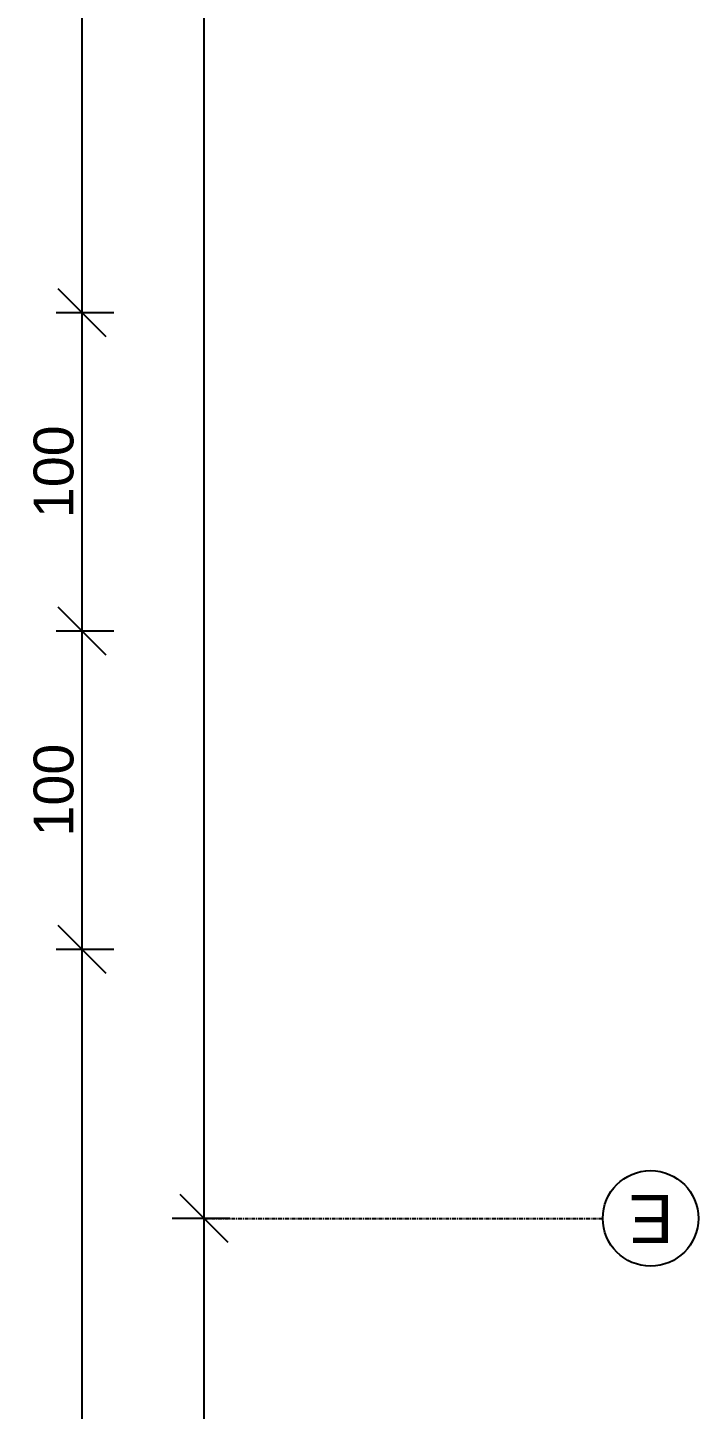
# Model space of a CAD drawing. Extents: x -5566 to 5867, y -120 to 4683.
# Drawn here: x -1915.6 to -1705, y 933 to 1367 of the extents above; entities that cross this region are included whole.
import ezdxf

# ---------------------------------------------------------------- set-up
doc = ezdxf.new("R2010")
doc.units = 0
doc.linetypes.add('GRID_LINE', pattern=[2.1, 1.2, -0.3, 0.3, -0.3])
doc.layers.get('0').update_dxf_attribs({"linetype": 'CONTINUOUS'})
doc.layers.get('DEFPOINTS').update_dxf_attribs({"linetype": 'CONTINUOUS'})
for name, color, linetype in [('A-ANNO-DIMS', 211, 'CONTINUOUS'), ('S-GRID', 1, 'CONTINUOUS'), ('S-GRID-IDEN', 1, 'CONTINUOUS')]:
    doc.layers.add(name, color=color, linetype=linetype)
doc.styles.add('ARIAL', font='arial.ttf', dxfattribs={"height": 12.5})
doc.styles.add('ARIAL_1', font='arial.ttf', dxfattribs={"height": 15})
doc.dimstyles.new('100_200_2_5MM_ARIAL_CM', dxfattribs={"dimscale": 30.48, "dimtxt": 12.753242, "dimasz": 0.492126, "dimexe": 0.328084, "dimexo": 0.0625, "dimgap": 0.082021, "dimtad": 1, "dimdec": 0, "dimzin": 0, "dimtxsty": 'ARIAL', "dimblk1": 'OBLIQUE', "dimblk2": 'OBLIQUE', "dimsah": 1, "dimcen": 0.09, "dimdle": 0.328084, "dimazin": 3, "dimtfac": 1, "dimtdec": 4, "dimtix": 1, "dimtmove": 0, "dimatfit": 3, "dimtvp": 1, "dimtolj": 1, "dimtzin": 0})

# ---------------------------------------------------------------- blocks, each defined once
blk = doc.blocks.new('GRID_-_AR_GRID_HEAD_-_CIRC')
at = {"layer": 'S-GRID-IDEN'}
blk.add_circle((0, 0), 0.3, dxfattribs=at)
blk = doc.blocks.new('_OBLIQUE')
at = {"color": 0, "linetype": 'BYBLOCK'}
blk.add_line((-0.5, -0.5), (0.5, 0.5), dxfattribs=at)
blk = doc.blocks.new('DIMBLOCK62-LEVEL__9_00')
at = {"layer": 'A-ANNO-DIMS', "color": 0}
for p, q in [((-1860.21, 1802.99), (-1860.21, 982.99)), ((-1852.11, 1792.99), (-1870.21, 1792.99)), ((-1852.11, 992.99), (-1870.21, 992.99))]:
    blk.add_line(p, q, dxfattribs=at)
at = {"layer": 'DEFPOINTS', "color": 0}
for p in [(-1850.21, 1792.99), (-1860.21, 992.99), (-1850.21, 992.99)]:
    blk.add_point(p, dxfattribs=at)
at = {"layer": 'A-ANNO-DIMS', "color": 0, "xscale": 15, "yscale": 15, "zscale": 15}
for p, rotation in [((-1860.21, 1792.99), 90), ((-1860.21, 992.99), 270)]:
    blk.add_blockref('_OBLIQUE', p, dxfattribs=dict(at, rotation=rotation))
at = {"layer": 'A-ANNO-DIMS', "color": 0, "insert": (-1869.09, 1392.99), "char_height": 12.5, "width": 34.6103, "attachment_point": 5, "rotation": 90, "style": 'ARIAL'}
blk.add_mtext('\\A1;800', dxfattribs=at)
blk = doc.blocks.new('DIMBLOCK63-LEVEL__9_00')
at = {"layer": 'A-ANNO-DIMS', "color": 0}
for p, q in [((-1860.21, 1002.99), (-1860.21, 185.49)), ((-1852.11, 992.99), (-1870.21, 992.99)), ((-1852.11, 195.49), (-1870.21, 195.49))]:
    blk.add_line(p, q, dxfattribs=at)
at = {"layer": 'DEFPOINTS', "color": 0}
for p in [(-1850.21, 992.99), (-1860.21, 195.49), (-1850.21, 195.49)]:
    blk.add_point(p, dxfattribs=at)
at = {"layer": 'A-ANNO-DIMS', "color": 0, "xscale": 15, "yscale": 15, "zscale": 15}
for p, rotation in [((-1860.21, 992.99), 90), ((-1860.21, 195.49), 270)]:
    blk.add_blockref('_OBLIQUE', p, dxfattribs=dict(at, rotation=rotation))
at = {"layer": 'A-ANNO-DIMS', "color": 0, "insert": (-1869.09, 594.24), "char_height": 12.5, "width": 34.6103, "attachment_point": 5, "rotation": 90, "style": 'ARIAL'}
blk.add_mtext('\\A1;798', dxfattribs=at)
blk = doc.blocks.new('DIMBLOCK230-LEVEL__9_00')
at = {"layer": 'A-ANNO-DIMS', "color": 0}
for p, q in [((-1898.49, 625.49), (-1898.49, 1087.49)), ((-1906.58, 1077.49), (-1888.49, 1077.49)), ((-1906.58, 635.49), (-1888.49, 635.49))]:
    blk.add_line(p, q, dxfattribs=at)
at = {"layer": 'DEFPOINTS', "color": 0}
for p in [(-1908.49, 1077.49), (-1898.49, 1077.49), (-1908.49, 635.49)]:
    blk.add_point(p, dxfattribs=at)
at = {"layer": 'A-ANNO-DIMS', "color": 0, "xscale": 15, "yscale": 15, "zscale": 15}
for p, rotation in [((-1898.49, 1077.49), 90), ((-1898.49, 635.49), 270)]:
    blk.add_blockref('_OBLIQUE', p, dxfattribs=dict(at, rotation=rotation))
at = {"layer": 'A-ANNO-DIMS', "color": 0, "insert": (-1907.26, 856.49), "char_height": 12.5, "width": 34.6103, "attachment_point": 5, "rotation": 90, "style": 'ARIAL'}
blk.add_mtext('\\A1;442', dxfattribs=at)
blk = doc.blocks.new('DIMBLOCK231-LEVEL__9_00')
at = {"layer": 'A-ANNO-DIMS', "color": 0}
for p, q in [((-1898.49, 1067.49), (-1898.49, 1187.49)), ((-1906.58, 1177.49), (-1888.49, 1177.49)), ((-1906.58, 1077.49), (-1888.49, 1077.49))]:
    blk.add_line(p, q, dxfattribs=at)
at = {"layer": 'DEFPOINTS', "color": 0}
for p in [(-1908.49, 1177.49), (-1898.49, 1177.49), (-1908.49, 1077.49)]:
    blk.add_point(p, dxfattribs=at)
at = {"layer": 'A-ANNO-DIMS', "color": 0, "xscale": 15, "yscale": 15, "zscale": 15}
for p, rotation in [((-1898.49, 1177.49), 90), ((-1898.49, 1077.49), 270)]:
    blk.add_blockref('_OBLIQUE', p, dxfattribs=dict(at, rotation=rotation))
at = {"layer": 'A-ANNO-DIMS', "color": 0, "insert": (-1907.37, 1127.49), "char_height": 12.5, "width": 34.6103, "attachment_point": 5, "rotation": 90, "style": 'ARIAL'}
blk.add_mtext('\\A1;100', dxfattribs=at)
blk = doc.blocks.new('DIMBLOCK232-LEVEL__9_00')
at = {"layer": 'A-ANNO-DIMS', "color": 0}
for p, q in [((-1898.49, 1167.49), (-1898.49, 1287.49)), ((-1906.58, 1277.49), (-1888.49, 1277.49)), ((-1906.58, 1177.49), (-1888.49, 1177.49))]:
    blk.add_line(p, q, dxfattribs=at)
at = {"layer": 'DEFPOINTS', "color": 0}
for p in [(-1908.49, 1277.49), (-1898.49, 1277.49), (-1908.49, 1177.49)]:
    blk.add_point(p, dxfattribs=at)
at = {"layer": 'A-ANNO-DIMS', "color": 0, "xscale": 15, "yscale": 15, "zscale": 15}
for p, rotation in [((-1898.49, 1277.49), 90), ((-1898.49, 1177.49), 270)]:
    blk.add_blockref('_OBLIQUE', p, dxfattribs=dict(at, rotation=rotation))
at = {"layer": 'A-ANNO-DIMS', "color": 0, "insert": (-1907.37, 1227.49), "char_height": 12.5, "width": 34.6103, "attachment_point": 5, "rotation": 90, "style": 'ARIAL'}
blk.add_mtext('\\A1;100', dxfattribs=at)
blk = doc.blocks.new('DIMBLOCK233-LEVEL__9_00')
at = {"layer": 'A-ANNO-DIMS', "color": 0}
for p, q in [((-1898.49, 1267.49), (-1898.49, 1616.99)), ((-1906.58, 1606.99), (-1888.49, 1606.99)), ((-1906.58, 1277.49), (-1888.49, 1277.49))]:
    blk.add_line(p, q, dxfattribs=at)
at = {"layer": 'DEFPOINTS', "color": 0}
for p in [(-1908.49, 1606.99), (-1898.49, 1606.99), (-1908.49, 1277.49)]:
    blk.add_point(p, dxfattribs=at)
at = {"layer": 'A-ANNO-DIMS', "color": 0, "xscale": 15, "yscale": 15, "zscale": 15}
for p, rotation in [((-1898.49, 1606.99), 90), ((-1898.49, 1277.49), 270)]:
    blk.add_blockref('_OBLIQUE', p, dxfattribs=dict(at, rotation=rotation))
at = {"layer": 'A-ANNO-DIMS', "color": 0, "insert": (-1907.37, 1442.24), "char_height": 12.5, "width": 34.6103, "attachment_point": 5, "rotation": 90, "style": 'ARIAL'}
blk.add_mtext('\\A1;329', dxfattribs=at)

msp = doc.modelspace()

# ---------------------------------------------------------------- linework, layer by layer
at = {"layer": 'S-GRID', "linetype": 'GRID_LINE'}
msp.add_line((-1860, 992.99), (-1735, 992.99), dxfattribs=at)

# ---------------------------------------------------------------- block references
at = {"layer": 'S-GRID-IDEN', "xscale": 49.99999999999998, "yscale": 49.99999999999998, "zscale": 49.99999999999998, "rotation": 270}
msp.add_blockref('GRID_-_AR_GRID_HEAD_-_CIRC', (-1720, 992.99), dxfattribs=at)

# ---------------------------------------------------------------- texts
at = {"layer": 'S-GRID-IDEN', "insert": (-1712.85, 985.28), "char_height": 15, "width": 17.2363, "attachment_point": 1, "rotation": 180, "style": 'ARIAL_1'}
msp.add_mtext('E', dxfattribs=at)

# ---------------------------------------------------------------- dimensions: what is measured, and where the dimension line sits
at = {"layer": 'A-ANNO-DIMS'}
for base, p1, p2, override, picture, middle in [((-1860.21, 992.99), (-1850.21, 1792.99), (-1850.21, 992.99), {"dimpost": '<>', "dimfxl": 800}, 'DIMBLOCK62-LEVEL__9_00', (-1869.09, 1392.99)), ((-1898.48665138, 1606.99172688), (-1908.48665138, 1277.49172688), (-1908.48665138, 1606.99172688), {"dimpost": '<>', "dimfxl": 329.5}, 'DIMBLOCK233-LEVEL__9_00', (-1907.37307703, 1442.24172688)), ((-1898.49, 1277.49), (-1908.49, 1177.49), (-1908.49, 1277.49), {"dimpost": '<>', "dimfxl": 100}, 'DIMBLOCK232-LEVEL__9_00', (-1907.37, 1227.49)), ((-1898.49, 1177.49), (-1908.49, 1077.49), (-1908.49, 1177.49), {"dimpost": '<>', "dimfxl": 100}, 'DIMBLOCK231-LEVEL__9_00', (-1907.37, 1127.49)), ((-1898.49, 1077.49), (-1908.49, 635.49), (-1908.49, 1077.49), {"dimpost": '<>', "dimfxl": 442}, 'DIMBLOCK230-LEVEL__9_00', (-1907.26, 856.49)), ((-1860.20930754, 195.49172688), (-1850.20930754, 992.99172688), (-1850.20930754, 195.49172688), {"dimpost": '<>', "dimfxl": 797.5}, 'DIMBLOCK63-LEVEL__9_00', (-1869.09146989, 594.24172688))]:
    dim = msp.add_linear_dim(base=base, p1=p1, p2=p2, angle=270, dimstyle='100_200_2_5MM_ARIAL_CM', override=override, dxfattribs=at)
    dim.commit()
    dim.dimension.update_dxf_attribs({"geometry": picture, "text_midpoint": middle})

doc.saveas('drawing.dxf')
